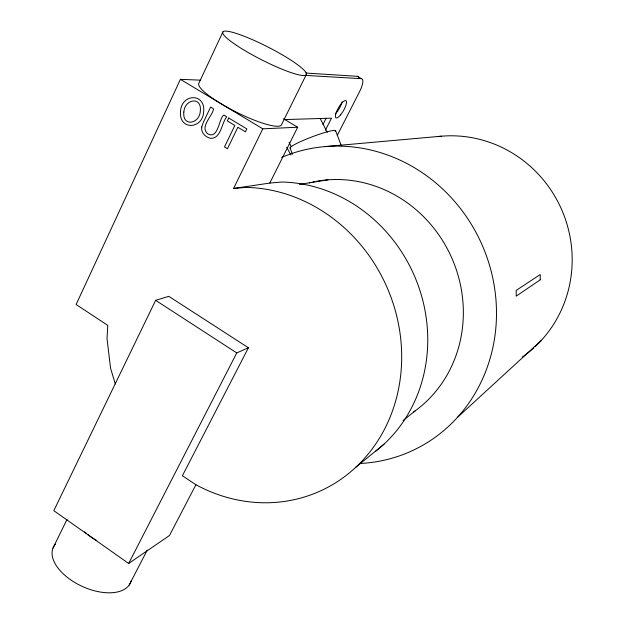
<?xml version="1.0" encoding="UTF-8"?>
<svg xmlns="http://www.w3.org/2000/svg" width="624" height="624" viewBox="0 0 624 624"><rect width="100%" height="100%" fill="white"/><g stroke="black" fill="none" stroke-linecap="round" stroke-linejoin="round"><path stroke-width="0.94" d="M200.702 80.161L180.406 79.342L76.12 304.504L107.773 325.385L107.024 338.676L110.581 368.277L115.307 384.033M222.869 31.988L198.869 83.249A46.27 8.947 26.6 0 0 237.182 112.546A46.27 8.947 26.6 0 0 281.713 124.293L306.509 74.186M233.563 188.464L269.81 183.066L297.687 127.234L262.813 128.825L233.563 188.464L246.02 187.379A160.157 144.713 66 0 1 399.438 384.134A160.157 144.713 66 0 1 196.061 484.832L182.395 475.745L248.422 347.771L168.776 296.33L155.649 300.339L53.804 510.674L128.653 563.48L169.478 535.501L195.944 484.7M52.993 548.083L67.002 519.449M322.99 124.418L326.056 118.349M325.33 130.315L331.484 118.17L284.357 119.574M337.264 135.361L359.416 91.962A14.867 4.259 -60.5 0 0 361.405 78.679L357.318 76.307L305.791 73.039M128.653 563.48L236.761 352.927L248.422 347.771M129.184 585.055L147.287 550.033M457.252 417.589L541.289 340.439M355.664 467.399L384.041 444.132M403.12 420.514L415.249 410.818M299.465 184.408L327.998 179.829M325.127 146.593L441.503 136.196M269.81 183.066L281.588 182.029A150.017 137.132 66 0 1 418.634 286.666A150.017 137.132 66 0 1 375.859 451.121M305.487 75.395L361.405 78.679M283.53 118.794L297.687 127.234M180.406 79.342L262.813 128.825M155.649 300.339L236.761 352.927M286.744 147.35L290.94 155.017M320.19 118.505L327.249 132.335M289.068 142.327L291.275 146.663M335.696 130.884L341.344 145.844M290.066 147.989L292.445 154.268M281.635 157.42A160.54 149.518 66.1 0 1 491.158 271.198A160.54 149.518 66.1 0 1 360.235 463.476M309.293 182.832A127.787 118.973 66.1 0 1 311.126 182.387M312.975 181.982A127.787 118.973 66.1 0 1 314.831 181.6M316.696 181.256A127.787 118.973 66.1 0 1 452.689 260.083A127.787 118.973 66.1 0 1 413.72 411.91M437.642 136.594A121.501 117.265 66.5 0 1 560.516 207.082A121.501 117.265 66.5 0 1 535.135 346.679M533.699 348.005A121.501 117.265 66.5 0 1 522.335 357.061M131.141 580.944A42.463 23.283 24.7 0 1 80.636 585.663A42.463 23.283 24.7 0 1 55.427 544.183M96.502 540.446A42.962 22.097 25 0 1 88.007 534.69M86.603 533.559A42.962 22.097 25 0 1 84.614 531.835M357.318 76.307A14.859 4.313 -60.6 0 1 358.667 77.563M342.131 101.79A9.945 2.917 -60.3 0 1 335.213 113.95M290.573 148.348A24.398 2.652 -20.8 0 1 312.983 136.516A24.398 2.652 -20.8 0 1 335.158 131.633M201.763 126.961C200.671 132.475 205.436 137.202 210.491 138.341C221.27 138.785 221.543 122.827 226.738 116.813L223.759 115.019C218.806 118.669 218.431 139.207 208.096 134.051C199.103 127.405 212.558 116.009 213.541 108.865L210.584 107.078L203.362 122.312L201.763 126.961M180.5 111.454C178.651 130.377 202.699 129.691 203.689 111.665C205.53 92.726 181.475 93.389 180.5 111.454M183.838 112.031C182.177 127.241 199.649 123.958 200.312 111.08C202.02 95.862 184.517 99.138 183.838 112.031M228.727 118.014L227.331 120.908L234.866 125.455L224.5 146.936L227.464 148.738L237.861 127.257L245.427 131.82L246.839 128.918L228.727 118.014M540.22 279.817L516.22 296.127L516.204 290.394L540.22 274.56L540.22 279.817M236.418 45.287A46.878 7.129 27 0 0 305.557 75.262A46.878 7.129 27 0 0 251.87 39.421A46.878 7.129 27 0 0 236.418 45.287M340.626 114.839A9.953 2.886 -60.2 0 0 345.883 100.628A9.953 2.886 -60.2 0 0 336.313 112.328A9.953 2.886 -60.2 0 0 340.626 114.839"/></g></svg>
